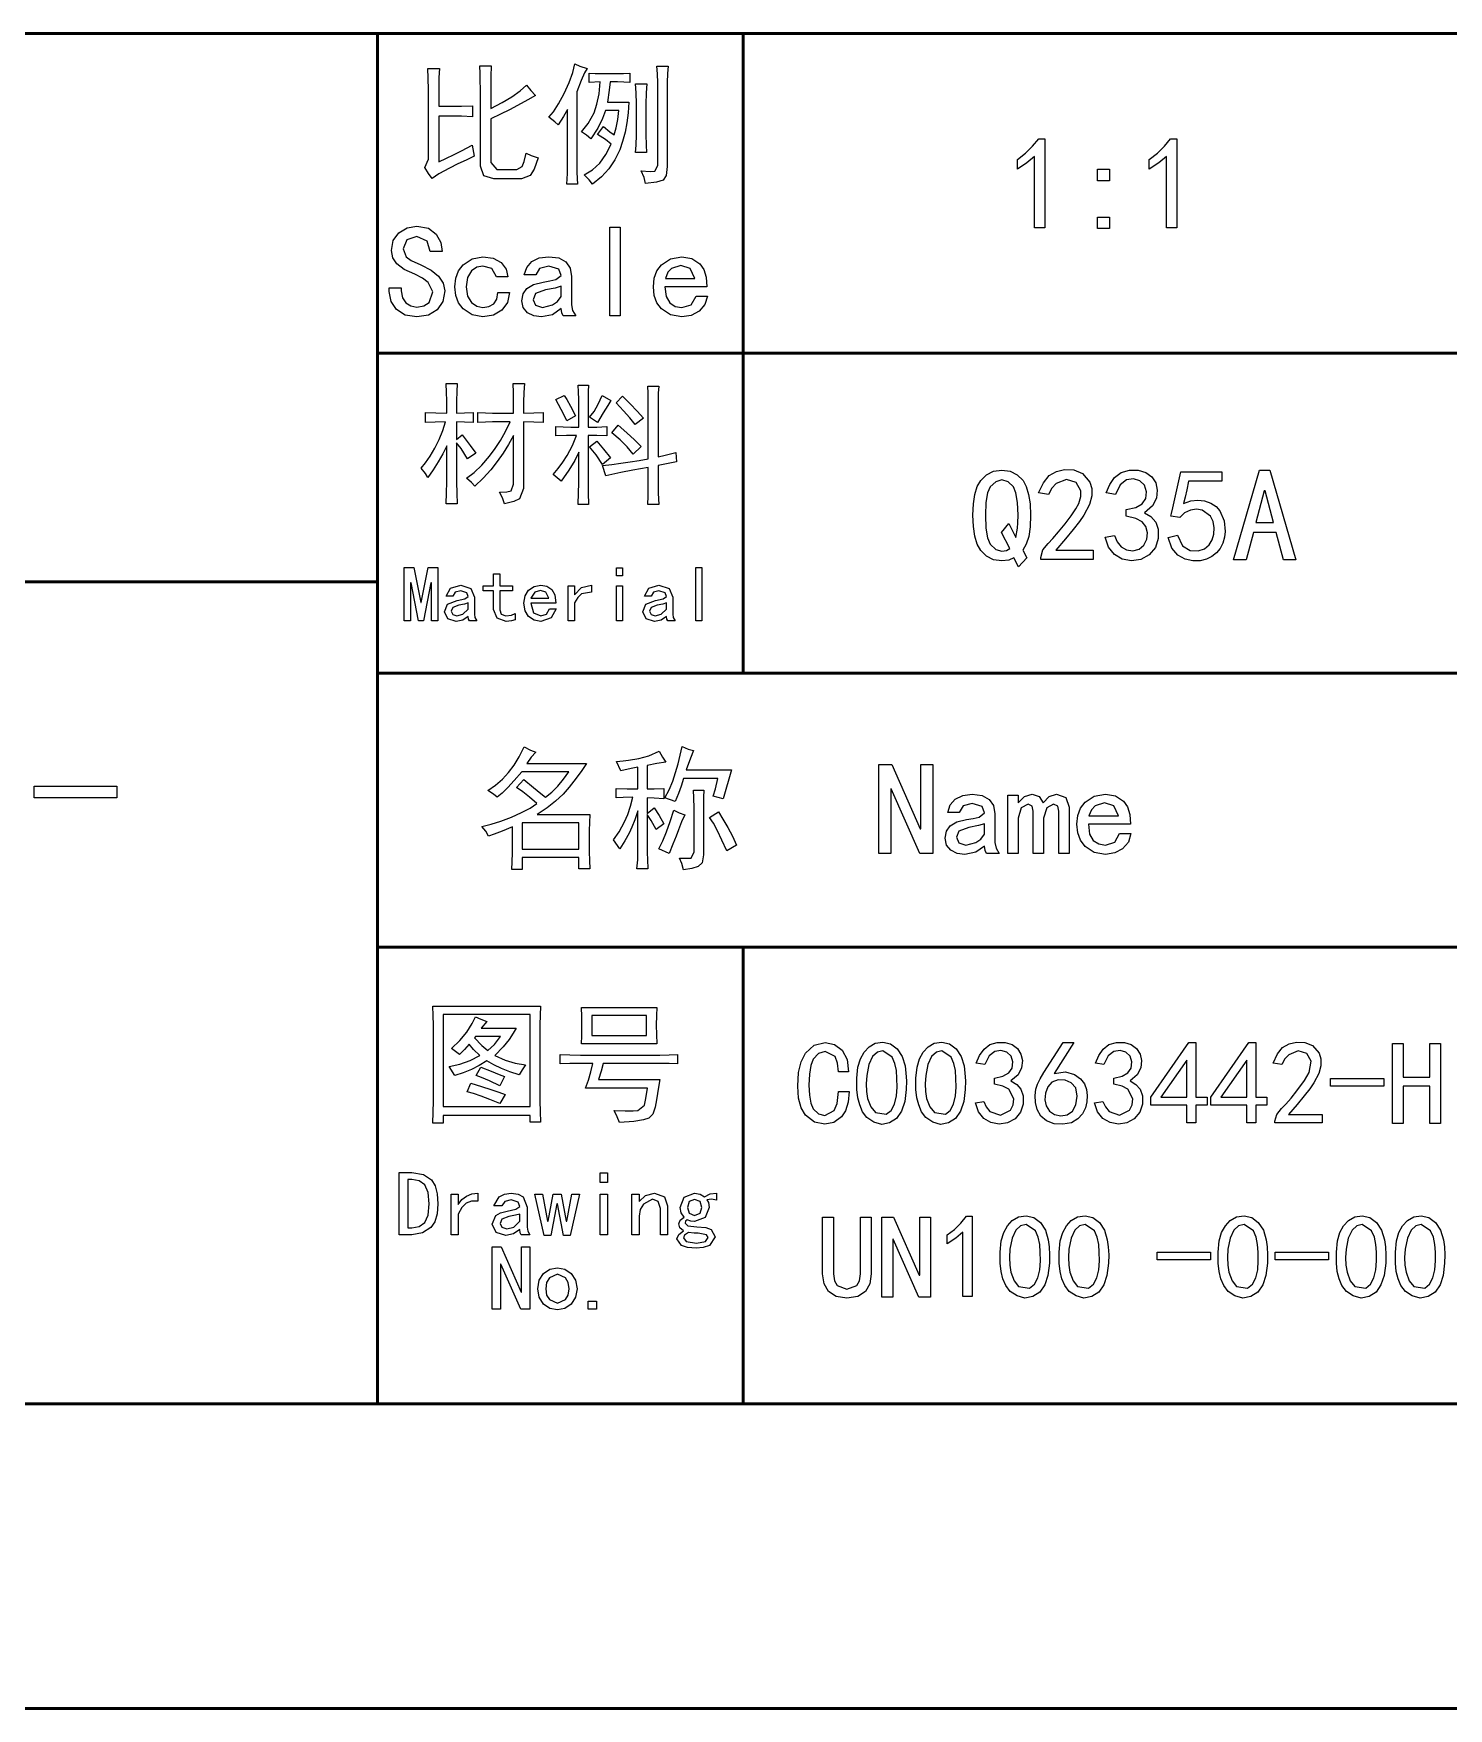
# Model space of a CAD drawing. Extents: x 0 to 1189, y 0 to 841.
# Drawn here: x 1089.7 to 1136.1, y 0 to 55 of the extents above; entities that cross this region are included whole.
import ezdxf

# ---------------------------------------------------------------- set-up
doc = ezdxf.new("R2010")
doc.units = 0

msp = doc.modelspace()

# ---------------------------------------------------------------- linework, layer by layer
at = {"color": 7, "lineweight": 50}
for p, q in [((1179, 55), (909, 55)), ((1101, 55), (1101, 10)), ((1113, 34), (1113, 55)), ((1101, 44.5), (1179, 44.5)), ((1101, 37), (909, 37)), ((1179, 34), (1101, 34)), ((1179, 25), (1101, 25)), ((1113, 10), (1113, 25)), ((1179, 10), (30, 10)), ((909, 10), (1179, 10)), ((1189, 0), (0, 0))]:
    msp.add_line(p, q, dxfattribs=at)
at = {"color": 7, "lineweight": 25}
for points in [[(1104.729, 53.939), (1104.716, 53.59), (1104.712, 53.257), (1104.712, 52.541), (1105.086, 52.73), (1105.407, 52.921), (1105.674, 53.113), (1105.888, 53.308), (1106.029, 53.129), (1106.178, 52.967), (1105.929, 52.825), (1105.59, 52.635), (1105.322, 52.492), (1105.029, 52.347), (1104.712, 52.2), (1104.712, 50.769), (1104.917, 50.53), (1105.564, 50.53), (1105.743, 50.632), (1105.805, 50.794), (1105.871, 51.075), (1106.037, 50.994), (1106.263, 50.922), (1106.14, 50.547), (1106.008, 50.342), (1105.718, 50.223), (1104.814, 50.223), (1104.482, 50.33), (1104.371, 50.649), (1104.371, 53.189), (1104.369, 53.439), (1104.364, 53.689), (1104.354, 53.939)], [(1107.879, 53.854), (1107.788, 53.708), (1107.675, 53.452), (1107.538, 53.087), (1107.538, 50.786), (1107.542, 50.432), (1107.555, 50.053), (1107.214, 50.053), (1107.227, 50.406), (1107.231, 50.751), (1107.231, 52.507), (1107.104, 52.277), (1106.925, 51.996), (1106.814, 52.102), (1106.618, 52.251), (1106.772, 52.429), (1106.94, 52.687), (1107.121, 53.027), (1107.284, 53.39), (1107.401, 53.716), (1107.47, 54.007), (1107.641, 53.926)], [(1110.538, 53.922), (1110.513, 53.688), (1110.504, 53.394), (1110.504, 50.632), (1110.47, 50.342), (1110.368, 50.189), (1110.155, 50.117), (1109.788, 50.07), (1109.746, 50.27), (1109.652, 50.496), (1109.942, 50.474), (1110.095, 50.479), (1110.197, 50.666), (1110.197, 53.376), (1110.189, 53.675), (1110.163, 53.922)], [(1103.025, 53.854), (1103.012, 53.551), (1103.008, 53.189), (1103.008, 52.609), (1103.417, 52.609), (1103.753, 52.614), (1104.115, 52.626), (1104.115, 52.269), (1103.753, 52.281), (1103.417, 52.286), (1103.008, 52.286), (1103.008, 50.786), (1103.265, 50.903), (1103.493, 51.016), (1103.751, 51.15), (1104.099, 51.331), (1104.167, 50.973), (1103.902, 50.846), (1103.633, 50.715), (1103.357, 50.581), (1103.005, 50.394), (1102.786, 50.24), (1102.667, 50.406), (1102.547, 50.598), (1102.667, 50.871), (1102.667, 53.155), (1102.662, 53.534), (1102.65, 53.854)], [(1108.834, 53.683), (1109.072, 53.688), (1109.277, 53.7), (1109.277, 53.394), (1109.081, 53.406), (1108.868, 53.411), (1108.629, 53.411), (1108.599, 53.142), (1108.544, 52.746), (1109.243, 52.746), (1109.22, 52.399), (1109.179, 52.069), (1109.119, 51.756), (1109.041, 51.459), (1108.944, 51.178), (1108.789, 50.852), (1108.589, 50.555), (1108.342, 50.289), (1108.05, 50.053), (1107.947, 50.197), (1107.777, 50.359), (1108.05, 50.525), (1108.288, 50.747), (1108.493, 51.027), (1108.663, 51.365), (1108.476, 51.514), (1108.22, 51.689), (1108.408, 51.945), (1108.625, 51.774), (1108.766, 51.672), (1108.828, 51.905), (1108.879, 52.172), (1108.919, 52.473), (1108.476, 52.473), (1108.385, 52.21), (1108.226, 51.897), (1107.998, 51.536), (1107.854, 51.663), (1107.692, 51.774), (1107.913, 52.049), (1108.101, 52.396), (1108.199, 52.68), (1108.267, 53.018), (1108.305, 53.411), (1107.947, 53.394), (1107.947, 53.7), (1108.143, 53.688), (1108.391, 53.683)], [(1109.839, 53.342), (1109.814, 53.057), (1109.805, 52.678), (1109.805, 51.689), (1109.81, 51.335), (1109.822, 51.092), (1109.464, 51.092), (1109.49, 51.331), (1109.498, 51.672), (1109.498, 52.695), (1109.481, 53.053), (1109.464, 53.342)], [(1122.562, 50.966), (1122.31, 50.749), (1121.999, 50.54), (1121.999, 50.864), (1122.266, 51.068), (1122.499, 51.296), (1122.698, 51.546), (1122.902, 51.546), (1122.902, 48.614), (1122.562, 48.614)], [(1126.891, 50.966), (1126.639, 50.749), (1126.328, 50.54), (1126.328, 50.864), (1126.595, 51.068), (1126.828, 51.296), (1127.027, 51.546), (1127.231, 51.546), (1127.231, 48.614), (1126.891, 48.614)], [(1125.02, 50.165), (1124.628, 50.165), (1124.628, 50.54), (1125.02, 50.54)], [(1125.02, 48.597), (1124.628, 48.597), (1124.628, 48.972), (1125.02, 48.972)], [(1103.205, 46.547), (1103.144, 46.196), (1102.958, 45.925), (1102.666, 45.752), (1102.285, 45.695), (1101.906, 45.755), (1101.62, 45.934), (1101.441, 46.202), (1101.382, 46.53), (1101.382, 46.65), (1101.774, 46.65), (1101.774, 46.547), (1101.812, 46.321), (1101.927, 46.155), (1102.093, 46.053), (1102.285, 46.019), (1102.521, 46.055), (1102.686, 46.164), (1102.813, 46.513), (1102.66, 46.828), (1102.472, 46.967), (1102.217, 47.093), (1101.865, 47.255), (1101.629, 47.434), (1101.495, 47.638), (1101.45, 47.877), (1101.511, 48.201), (1101.697, 48.456), (1101.968, 48.623), (1102.285, 48.678), (1102.666, 48.612), (1102.924, 48.414), (1103.071, 48.139), (1103.12, 47.843), (1102.728, 47.843), (1102.626, 48.184), (1102.285, 48.337), (1101.961, 48.226), (1101.842, 47.928), (1101.936, 47.664), (1102.104, 47.542), (1102.421, 47.4), (1102.754, 47.231), (1103.001, 47.033), (1103.154, 46.805)], [(1108.964, 45.729), (1108.623, 45.729), (1108.623, 48.644), (1108.964, 48.644)], [(1105.323, 46.496), (1105.261, 46.172), (1105.076, 45.917), (1104.797, 45.75), (1104.454, 45.695), (1104.104, 45.761), (1103.806, 45.959), (1103.655, 46.157), (1103.564, 46.399), (1103.533, 46.684), (1103.564, 46.969), (1103.655, 47.21), (1103.806, 47.408), (1104.104, 47.606), (1104.454, 47.672), (1104.791, 47.623), (1105.05, 47.476), (1105.217, 47.261), (1105.272, 47.007), (1104.897, 47.007), (1104.752, 47.289), (1104.454, 47.365), (1104.258, 47.325), (1104.079, 47.203), (1103.951, 46.993), (1103.908, 46.684), (1103.951, 46.375), (1104.079, 46.164), (1104.258, 46.042), (1104.454, 46.002), (1104.654, 46.032), (1104.812, 46.121), (1104.914, 46.275), (1104.948, 46.496)], [(1107.502, 45.729), (1107.092, 45.729), (1107.041, 45.823), (1107.024, 45.968), (1106.734, 45.763), (1106.377, 45.695), (1106.125, 45.729), (1105.916, 45.831), (1105.776, 45.998), (1105.729, 46.223), (1105.771, 46.453), (1105.899, 46.632), (1106.117, 46.76), (1106.428, 46.837), (1106.651, 46.875), (1106.845, 46.922), (1107.024, 47.059), (1106.948, 47.263), (1106.615, 47.365), (1106.317, 47.289), (1106.189, 47.076), (1105.814, 47.076), (1105.893, 47.321), (1106.061, 47.51), (1106.306, 47.632), (1106.615, 47.672), (1106.943, 47.63), (1107.178, 47.502), (1107.318, 47.297), (1107.365, 47.025), (1107.365, 46.087), (1107.399, 45.9)], [(1111.824, 46.377), (1111.738, 46.1), (1111.551, 45.882), (1111.291, 45.742), (1110.988, 45.695), (1110.615, 45.761), (1110.315, 45.959), (1110.168, 46.157), (1110.08, 46.399), (1110.051, 46.684), (1110.08, 46.969), (1110.168, 47.21), (1110.315, 47.408), (1110.615, 47.606), (1110.988, 47.672), (1111.314, 47.615), (1111.576, 47.442), (1111.704, 47.256), (1111.781, 47.003), (1111.807, 46.684), (1110.426, 46.684), (1110.466, 46.364), (1110.588, 46.155), (1110.769, 46.04), (1110.988, 46.002), (1111.295, 46.096), (1111.449, 46.377)], [(1111.415, 46.956), (1111.261, 47.289), (1110.954, 47.382), (1110.647, 47.289), (1110.528, 47.159), (1110.443, 46.956)], [(1107.024, 46.36), (1107.024, 46.701), (1106.828, 46.641), (1106.513, 46.581), (1106.181, 46.462), (1106.104, 46.257), (1106.181, 46.078), (1106.411, 46.002), (1106.743, 46.087), (1106.903, 46.198)], [(1103.777, 41.819), (1104.041, 41.474), (1104.22, 41.222), (1103.947, 41.035), (1103.739, 41.371), (1103.589, 41.563), (1103.589, 40.268), (1103.594, 39.91), (1103.607, 39.552), (1103.249, 39.552), (1103.261, 39.918), (1103.266, 40.268), (1103.266, 41.461), (1103.136, 41.201), (1102.984, 40.932), (1102.82, 40.668), (1102.652, 40.421), (1102.571, 40.557), (1102.43, 40.728), (1102.571, 40.899), (1102.718, 41.118), (1102.874, 41.384), (1103.019, 41.673), (1103.139, 41.96), (1103.232, 42.245), (1102.886, 42.241), (1102.567, 42.228), (1102.567, 42.552), (1102.912, 42.539), (1103.266, 42.535), (1103.266, 42.944), (1103.261, 43.212), (1103.249, 43.506), (1103.607, 43.506), (1103.594, 43.229), (1103.589, 42.944), (1103.589, 42.535), (1103.854, 42.539), (1104.135, 42.552), (1104.135, 42.228), (1103.854, 42.241), (1103.589, 42.245), (1103.589, 41.665)], [(1105.464, 42.535), (1105.464, 42.91), (1105.46, 43.212), (1105.447, 43.506), (1105.822, 43.506), (1105.797, 43.208), (1105.788, 42.893), (1105.788, 42.535), (1106.121, 42.539), (1106.436, 42.552), (1106.436, 42.228), (1106.121, 42.241), (1105.788, 42.245), (1105.788, 40.063), (1105.661, 39.722), (1105.471, 39.637), (1105.158, 39.552), (1105.094, 39.752), (1105.004, 39.944), (1105.243, 39.952), (1105.379, 39.978), (1105.464, 40.199), (1105.464, 41.802), (1105.299, 41.501), (1105.12, 41.215), (1104.927, 40.941), (1104.713, 40.673), (1104.465, 40.403), (1104.186, 40.131), (1104.075, 40.259), (1103.913, 40.404), (1104.164, 40.59), (1104.417, 40.828), (1104.672, 41.12), (1104.858, 41.369), (1105.032, 41.64), (1105.194, 41.932), (1105.345, 42.245), (1104.766, 42.245), (1104.544, 42.241), (1104.288, 42.228), (1104.288, 42.552), (1104.544, 42.539), (1104.766, 42.535)], [(1107.599, 42.978), (1107.595, 43.233), (1107.582, 43.455), (1107.923, 43.455), (1107.91, 43.246), (1107.906, 42.961), (1107.906, 42.074), (1108.196, 42.079), (1108.52, 42.091), (1108.52, 41.785), (1108.196, 41.797), (1107.906, 41.802), (1107.906, 40.233), (1107.91, 39.922), (1107.923, 39.535), (1107.582, 39.535), (1107.595, 39.922), (1107.599, 40.233), (1107.599, 41.256), (1107.467, 40.976), (1107.273, 40.658), (1107.02, 40.302), (1106.764, 40.523), (1106.928, 40.721), (1107.078, 40.929), (1107.216, 41.145), (1107.393, 41.476), (1107.531, 41.802), (1107.199, 41.797), (1106.849, 41.785), (1106.849, 42.091), (1107.092, 42.082), (1107.342, 42.076), (1107.599, 42.074)], [(1107.122, 43.114), (1107.209, 42.98), (1107.334, 42.758), (1107.497, 42.449), (1107.207, 42.279), (1107.145, 42.425), (1107.025, 42.658), (1106.849, 42.978)], [(1108.656, 42.944), (1108.554, 42.781), (1108.406, 42.542), (1108.213, 42.228), (1107.957, 42.398), (1108.101, 42.591), (1108.238, 42.83), (1108.366, 43.114)], [(1109.883, 42.927), (1109.879, 43.195), (1109.866, 43.421), (1110.224, 43.421), (1110.211, 43.195), (1110.207, 42.927), (1110.207, 41.103), (1110.437, 41.154), (1110.787, 41.239), (1110.804, 40.932), (1110.476, 40.868), (1110.207, 40.813), (1110.207, 40.199), (1110.211, 39.905), (1110.224, 39.535), (1109.866, 39.535), (1109.874, 39.808), (1109.879, 40.101), (1109.882, 40.414), (1109.883, 40.745), (1109.38, 40.658), (1108.98, 40.583), (1108.682, 40.521), (1108.486, 40.472), (1108.383, 40.813), (1108.683, 40.849), (1108.983, 40.889), (1109.283, 40.934), (1109.583, 40.982), (1109.883, 41.035)], [(1109.031, 43.097), (1109.291, 42.841), (1109.523, 42.597), (1109.73, 42.364), (1109.457, 42.16), (1109.281, 42.376), (1109.071, 42.614), (1108.827, 42.876)], [(1108.895, 42.143), (1109.183, 41.891), (1109.433, 41.658), (1109.645, 41.444), (1109.389, 41.188), (1109.19, 41.425), (1108.957, 41.658), (1108.69, 41.887)], [(1108.196, 41.614), (1108.417, 41.35), (1108.639, 41.069), (1108.383, 40.847), (1108.175, 41.162), (1107.957, 41.427)], [(1122.429, 39.18), (1122.414, 38.803), (1122.369, 38.489), (1122.291, 38.236), (1122.173, 38.038), (1122.31, 37.782), (1122.037, 37.492), (1121.884, 37.782), (1121.713, 37.705), (1121.491, 37.68), (1121.217, 37.718), (1120.984, 37.835), (1120.793, 38.029), (1120.681, 38.232), (1120.601, 38.491), (1120.553, 38.807), (1120.537, 39.18), (1120.553, 39.551), (1120.601, 39.866), (1120.681, 40.122), (1120.793, 40.322), (1120.984, 40.511), (1121.217, 40.625), (1121.491, 40.663), (1121.765, 40.625), (1121.995, 40.511), (1122.182, 40.322), (1122.29, 40.122), (1122.367, 39.866), (1122.414, 39.551)], [(1122.02, 39.18), (1122.003, 39.602), (1121.952, 39.914), (1121.866, 40.117), (1121.696, 40.283), (1121.491, 40.339), (1121.285, 40.283), (1121.108, 40.117), (1121.018, 39.914), (1120.964, 39.602), (1120.946, 39.18), (1120.964, 38.756), (1121.018, 38.441), (1121.108, 38.234), (1121.285, 38.061), (1121.491, 38.004), (1121.645, 38.029), (1121.747, 38.089), (1121.474, 38.617), (1121.713, 38.907), (1121.952, 38.447), (1122.003, 38.754), (1122.016, 38.928)], [(1122.764, 37.799), (1122.833, 38.042), (1123.003, 38.259), (1123.164, 38.421), (1123.352, 38.634), (1123.566, 38.898), (1123.766, 39.166), (1123.914, 39.391), (1124.009, 39.572), (1124.079, 39.793), (1124.085, 39.981), (1123.923, 40.262), (1123.608, 40.356), (1123.267, 40.219), (1123.125, 40.07), (1123.02, 39.861), (1122.696, 39.913), (1122.852, 40.251), (1123.046, 40.484), (1123.278, 40.622), (1123.548, 40.68), (1123.855, 40.671), (1124.137, 40.552), (1124.375, 40.271), (1124.439, 40.064), (1124.443, 39.819), (1124.365, 39.529), (1124.179, 39.188), (1124.032, 38.979), (1123.83, 38.717), (1123.572, 38.404), (1123.259, 38.038), (1124.486, 38.038), (1124.486, 37.731), (1122.764, 37.731)], [(1124.875, 38.464), (1125.182, 38.515), (1125.271, 38.312), (1125.403, 38.148), (1125.576, 38.042), (1125.787, 38.012), (1125.993, 38.063), (1126.153, 38.2), (1126.251, 38.391), (1126.272, 38.609), (1126.219, 38.813), (1126.093, 38.967), (1125.882, 39.075), (1125.573, 39.146), (1125.573, 39.367), (1125.882, 39.431), (1126.093, 39.555), (1126.211, 39.731), (1126.238, 39.955), (1126.174, 40.168), (1126.017, 40.313), (1125.806, 40.375), (1125.582, 40.339), (1125.375, 40.177), (1125.216, 39.861), (1124.909, 39.913), (1125.03, 40.194), (1125.19, 40.424), (1125.401, 40.586), (1125.676, 40.663), (1125.963, 40.66), (1126.213, 40.586), (1126.409, 40.445), (1126.537, 40.245), (1126.59, 40.004), (1126.562, 39.742), (1126.43, 39.486), (1126.17, 39.265), (1126.381, 39.137), (1126.537, 38.958), (1126.622, 38.722), (1126.622, 38.421), (1126.526, 38.121), (1126.323, 37.884), (1126.051, 37.733), (1125.744, 37.688), (1125.441, 37.744), (1125.182, 37.893), (1124.985, 38.133)], [(1127.258, 38.532), (1127.42, 38.174), (1127.667, 38.021), (1127.929, 38.01), (1128.135, 38.08), (1128.289, 38.208), (1128.391, 38.37), (1128.447, 38.56), (1128.459, 38.771), (1128.425, 38.975), (1128.34, 39.146), (1128.059, 39.35), (1127.878, 39.376), (1127.675, 39.35), (1127.481, 39.265), (1127.326, 39.111), (1127.036, 39.146), (1127.06, 39.237), (1127.104, 39.429), (1127.169, 39.722), (1127.254, 40.116), (1127.36, 40.611), (1128.706, 40.611), (1128.706, 40.305), (1127.616, 40.305), (1127.559, 40.019), (1127.502, 39.774), (1127.445, 39.572), (1127.692, 39.659), (1127.922, 39.682), (1128.14, 39.653), (1128.349, 39.58), (1128.525, 39.469), (1128.647, 39.325), (1128.783, 39.001), (1128.817, 38.651), (1128.794, 38.462), (1128.741, 38.268), (1128.655, 38.089), (1128.536, 37.944), (1128.385, 37.829), (1128.204, 37.739), (1127.993, 37.686), (1127.752, 37.68), (1127.503, 37.735), (1127.266, 37.867), (1127.072, 38.097), (1126.951, 38.447)], [(1131.141, 37.714), (1130.731, 37.714), (1130.493, 38.617), (1129.743, 38.617), (1129.504, 37.714), (1129.095, 37.714), (1129.947, 40.663), (1130.288, 40.663)], [(1130.408, 38.941), (1130.135, 39.981), (1130.101, 39.981), (1129.828, 38.941)], [(1102.975, 35.718), (1102.771, 35.718), (1102.771, 36.965), (1102.75, 36.965), (1102.505, 35.718), (1102.341, 35.718), (1102.096, 36.965), (1102.076, 36.965), (1102.076, 35.718), (1101.871, 35.718), (1101.871, 37.466), (1102.188, 37.466), (1102.413, 36.311), (1102.433, 36.311), (1102.658, 37.466), (1102.975, 37.466)], [(1109.039, 37.19), (1108.835, 37.19), (1108.835, 37.456), (1109.039, 37.456)], [(1111.643, 35.718), (1111.438, 35.718), (1111.438, 37.466), (1111.643, 37.466)], [(1104.256, 35.718), (1104.011, 35.718), (1103.98, 35.774), (1103.97, 35.861), (1103.796, 35.738), (1103.581, 35.697), (1103.305, 35.779), (1103.193, 36.014), (1103.295, 36.26), (1103.612, 36.382), (1103.863, 36.433), (1103.97, 36.515), (1103.924, 36.638), (1103.725, 36.699), (1103.546, 36.653), (1103.469, 36.526), (1103.244, 36.526), (1103.392, 36.786), (1103.725, 36.883), (1104.062, 36.781), (1104.175, 36.495), (1104.175, 35.932), (1104.195, 35.82)], [(1105.512, 35.748), (1105.395, 35.712), (1105.216, 35.697), (1104.919, 35.799), (1104.807, 36.086), (1104.807, 36.699), (1104.459, 36.699), (1104.459, 36.863), (1104.807, 36.863), (1104.807, 37.262), (1105.011, 37.262), (1105.011, 36.863), (1105.43, 36.863), (1105.43, 36.699), (1105.011, 36.699), (1105.011, 36.076), (1105.052, 35.937), (1105.205, 35.881), (1105.39, 35.902), (1105.512, 35.953)], [(1106.861, 36.106), (1106.698, 35.81), (1106.36, 35.697), (1106.137, 35.737), (1105.956, 35.856), (1105.838, 36.044), (1105.798, 36.29), (1105.838, 36.537), (1105.956, 36.725), (1106.137, 36.844), (1106.36, 36.883), (1106.556, 36.849), (1106.713, 36.745), (1106.817, 36.563), (1106.851, 36.29), (1106.023, 36.29), (1106.12, 35.973), (1106.36, 35.881), (1106.544, 35.937), (1106.636, 36.106)], [(1108.015, 36.658), (1107.688, 36.602), (1107.565, 36.483), (1107.463, 36.301), (1107.463, 35.718), (1107.258, 35.718), (1107.258, 36.863), (1107.463, 36.863), (1107.463, 36.566), (1107.693, 36.807), (1108.015, 36.883)], [(1109.039, 35.718), (1108.835, 35.718), (1108.835, 36.863), (1109.039, 36.863)], [(1110.765, 35.718), (1110.52, 35.718), (1110.489, 35.774), (1110.479, 35.861), (1110.305, 35.738), (1110.09, 35.697), (1109.814, 35.779), (1109.702, 36.014), (1109.804, 36.26), (1110.121, 36.382), (1110.372, 36.433), (1110.479, 36.515), (1110.433, 36.638), (1110.234, 36.699), (1110.055, 36.653), (1109.978, 36.526), (1109.753, 36.526), (1109.901, 36.786), (1110.234, 36.883), (1110.571, 36.781), (1110.684, 36.495), (1110.684, 35.932), (1110.704, 35.82)], [(1103.97, 36.096), (1103.97, 36.301), (1103.852, 36.265), (1103.663, 36.229), (1103.464, 36.157), (1103.418, 36.035), (1103.464, 35.927), (1103.602, 35.881), (1103.801, 35.932)], [(1106.616, 36.454), (1106.524, 36.653), (1106.34, 36.71), (1106.156, 36.653), (1106.033, 36.454)], [(1110.479, 36.096), (1110.479, 36.301), (1110.361, 36.265), (1110.172, 36.229), (1109.973, 36.157), (1109.927, 36.035), (1109.973, 35.927), (1110.111, 35.881), (1110.31, 35.932)], [(1106.188, 31.403), (1106.043, 31.233), (1105.898, 31.028), (1107.858, 31.028), (1107.704, 30.805), (1107.514, 30.547), (1107.287, 30.252), (1107.084, 30.021), (1106.842, 29.794), (1106.56, 29.573), (1106.239, 29.358), (1107.961, 29.358), (1107.948, 29.098), (1107.943, 28.829), (1107.943, 28.13), (1107.948, 27.845), (1107.961, 27.568), (1107.603, 27.568), (1107.603, 27.943), (1105.745, 27.943), (1105.745, 27.551), (1105.404, 27.551), (1105.417, 27.806), (1105.421, 28.096), (1105.421, 28.948), (1105.084, 28.808), (1104.822, 28.706), (1104.637, 28.642), (1104.547, 28.808), (1104.415, 28.966), (1104.721, 29.037), (1105.048, 29.14), (1105.395, 29.272), (1105.726, 29.42), (1106.001, 29.568), (1106.222, 29.716), (1105.981, 29.926), (1105.76, 30.102), (1105.557, 30.244), (1105.796, 30.5), (1106.118, 30.238), (1106.356, 30.045), (1106.512, 29.92), (1106.719, 30.094), (1106.917, 30.291), (1107.103, 30.511), (1107.279, 30.755), (1105.728, 30.755), (1105.486, 30.473), (1105.272, 30.24), (1105.085, 30.055), (1104.927, 29.92), (1104.799, 30.027), (1104.62, 30.142), (1104.869, 30.321), (1105.093, 30.517), (1105.293, 30.73), (1105.476, 30.971), (1105.649, 31.252), (1105.813, 31.573), (1106.017, 31.471)], [(1108.742, 28.522), (1108.925, 28.789), (1109.1, 29.11), (1109.206, 29.356), (1109.297, 29.626), (1109.373, 29.92), (1109.057, 29.916), (1108.827, 29.903), (1108.827, 30.21), (1109.194, 30.197), (1109.543, 30.193), (1109.543, 30.909), (1109.317, 30.862), (1108.981, 30.789), (1108.844, 31.096), (1109.053, 31.115), (1109.236, 31.139), (1109.577, 31.198), (1109.901, 31.284), (1110.242, 31.437), (1110.349, 31.237), (1110.464, 31.079), (1110.165, 31.032), (1109.85, 30.96), (1109.85, 30.193), (1110.08, 30.197), (1110.395, 30.21), (1110.395, 29.869), (1110.08, 29.894), (1109.85, 29.903), (1109.85, 29.392), (1110.072, 29.579), (1110.238, 29.319), (1110.395, 29.051), (1110.14, 28.863), (1109.982, 29.157), (1109.85, 29.358), (1109.85, 28.096), (1109.854, 27.879), (1109.867, 27.568), (1109.509, 27.568), (1109.535, 27.87), (1109.543, 28.096), (1109.543, 29.477), (1109.443, 29.183), (1109.346, 28.939), (1109.253, 28.744), (1109.108, 28.488), (1108.947, 28.233)], [(1111.367, 31.454), (1111.265, 31.203), (1111.128, 30.823), (1112.611, 30.823), (1112.339, 29.869), (1112.015, 29.954), (1112.087, 30.201), (1112.168, 30.534), (1111.043, 30.534), (1110.96, 30.291), (1110.869, 30.041), (1110.77, 29.784), (1110.429, 29.903), (1110.567, 30.169), (1110.683, 30.445), (1110.779, 30.73), (1110.859, 31.019), (1110.93, 31.305), (1110.992, 31.591), (1111.197, 31.505)], [(1119.219, 28.079), (1118.793, 28.079), (1117.856, 30.193), (1117.839, 30.193), (1117.839, 28.079), (1117.447, 28.079), (1117.447, 30.994), (1117.873, 30.994), (1118.81, 28.88), (1118.827, 28.88), (1118.827, 30.994), (1119.219, 30.994)], [(1092.443, 29.9), (1089.722, 29.9), (1089.722, 30.282), (1092.443, 30.282)], [(1111.708, 30.159), (1111.695, 29.924), (1111.691, 29.562), (1111.691, 28.028), (1111.648, 27.77), (1111.52, 27.644), (1111.316, 27.587), (1111.043, 27.534), (1110.983, 27.743), (1110.907, 27.926), (1111.147, 27.917), (1111.29, 27.926), (1111.384, 28.13), (1111.384, 29.562), (1111.38, 29.907), (1111.367, 30.159)], [(1121.398, 28.079), (1120.989, 28.079), (1120.938, 28.173), (1120.921, 28.318), (1120.631, 28.113), (1120.273, 28.045), (1120.021, 28.079), (1119.813, 28.181), (1119.672, 28.348), (1119.625, 28.573), (1119.668, 28.804), (1119.796, 28.983), (1120.013, 29.11), (1120.324, 29.187), (1120.548, 29.225), (1120.742, 29.272), (1120.921, 29.409), (1120.844, 29.613), (1120.511, 29.716), (1120.213, 29.639), (1120.085, 29.426), (1119.71, 29.426), (1119.789, 29.671), (1119.958, 29.86), (1120.203, 29.982), (1120.511, 30.022), (1120.84, 29.98), (1121.074, 29.852), (1121.215, 29.647), (1121.261, 29.375), (1121.261, 28.437), (1121.296, 28.25)], [(1123.696, 28.079), (1123.355, 28.079), (1123.355, 29.46), (1123.321, 29.63), (1123.184, 29.698), (1122.963, 29.571), (1122.86, 29.238), (1122.86, 28.079), (1122.519, 28.079), (1122.519, 29.46), (1122.485, 29.63), (1122.349, 29.698), (1122.127, 29.571), (1122.025, 29.238), (1122.025, 28.079), (1121.684, 28.079), (1121.684, 29.988), (1122.025, 29.988), (1122.025, 29.733), (1122.23, 29.946), (1122.485, 30.022), (1122.715, 29.946), (1122.843, 29.733), (1123.039, 29.946), (1123.286, 30.022), (1123.593, 29.912), (1123.696, 29.596)], [(1125.726, 28.727), (1125.641, 28.45), (1125.453, 28.233), (1125.193, 28.092), (1124.891, 28.045), (1124.518, 28.111), (1124.218, 28.309), (1124.071, 28.507), (1123.983, 28.749), (1123.953, 29.034), (1123.983, 29.319), (1124.071, 29.56), (1124.218, 29.758), (1124.518, 29.956), (1124.891, 30.022), (1125.217, 29.965), (1125.479, 29.792), (1125.607, 29.606), (1125.683, 29.353), (1125.709, 29.034), (1124.328, 29.034), (1124.369, 28.714), (1124.49, 28.505), (1124.671, 28.39), (1124.891, 28.352), (1125.198, 28.446), (1125.351, 28.727)], [(1125.317, 29.306), (1125.164, 29.639), (1124.857, 29.733), (1124.55, 29.639), (1124.431, 29.509), (1124.345, 29.306)], [(1111.077, 29.341), (1110.975, 29.117), (1110.873, 28.855), (1110.793, 28.644), (1110.691, 28.385), (1110.566, 28.079), (1110.225, 28.233), (1110.358, 28.49), (1110.485, 28.787), (1110.605, 29.121), (1110.719, 29.494), (1110.894, 29.413)], [(1112.185, 29.443), (1112.33, 29.204), (1112.492, 28.931), (1112.65, 28.642), (1112.782, 28.352), (1112.458, 28.164), (1112.296, 28.516), (1112.151, 28.821), (1112.019, 29.07), (1111.895, 29.255)], [(1107.603, 28.216), (1107.603, 29.085), (1105.745, 29.085), (1105.745, 28.216)], [(1120.921, 28.71), (1120.921, 29.051), (1120.725, 28.991), (1120.409, 28.931), (1120.077, 28.812), (1120, 28.608), (1120.077, 28.429), (1120.307, 28.352), (1120.639, 28.437), (1120.799, 28.548)], [(1106.343, 23.057), (1106.333, 22.763), (1106.328, 22.451), (1106.326, 22.119), (1106.326, 20.296), (1106.328, 19.945), (1106.333, 19.599), (1106.343, 19.256), (1106.002, 19.256), (1106.002, 19.477), (1103.155, 19.477), (1103.155, 19.222), (1102.814, 19.222), (1102.824, 19.578), (1102.83, 19.941), (1102.832, 20.313), (1102.832, 22.119), (1102.83, 22.443), (1102.824, 22.756), (1102.814, 23.057)], [(1106.002, 19.767), (1106.002, 22.784), (1103.155, 22.784), (1103.155, 19.767)], [(1104.587, 22.563), (1104.4, 22.341), (1105.542, 22.341), (1105.452, 22.171), (1105.32, 21.966), (1105.124, 21.723), (1104.843, 21.438), (1105.182, 21.29), (1105.517, 21.188), (1105.849, 21.131), (1105.738, 20.973), (1105.644, 20.807), (1105.341, 20.906), (1105.064, 21.016), (1104.813, 21.136), (1104.587, 21.267), (1104.336, 21.116), (1104.076, 20.986), (1103.807, 20.877), (1103.53, 20.79), (1103.343, 21.08), (1103.697, 21.157), (1104.032, 21.277), (1104.349, 21.438), (1104.144, 21.642), (1104.008, 21.813), (1103.85, 21.642), (1103.684, 21.472), (1103.428, 21.676), (1103.697, 21.93), (1103.922, 22.213), (1104.097, 22.488), (1104.212, 22.716), (1104.391, 22.635)], [(1110.162, 23.023), (1110.149, 22.75), (1110.145, 22.443), (1110.149, 22.128), (1110.162, 21.83), (1107.69, 21.83), (1107.703, 22.09), (1107.707, 22.392), (1107.703, 22.72), (1107.69, 23.023)], [(1109.821, 22.102), (1109.821, 22.75), (1108.031, 22.75), (1108.031, 22.102)], [(1104.178, 22.017), (1104.417, 21.77), (1104.621, 21.608), (1104.834, 21.808), (1105.03, 22.068), (1104.212, 22.068)], [(1110.264, 21.455), (1110.571, 21.459), (1110.844, 21.472), (1110.844, 21.165), (1110.571, 21.178), (1110.264, 21.182), (1108.406, 21.182), (1108.334, 20.93), (1108.253, 20.653), (1110.264, 20.653), (1110.219, 20.402), (1110.187, 20.193), (1110.155, 19.987), (1110.111, 19.742), (1110.034, 19.52), (1109.906, 19.384), (1109.73, 19.326), (1109.406, 19.278), (1108.934, 19.239), (1108.858, 19.43), (1108.764, 19.631), (1109.123, 19.623), (1109.381, 19.623), (1109.54, 19.631), (1109.753, 19.81), (1109.804, 20.029), (1109.855, 20.364), (1107.827, 20.364), (1107.921, 20.636), (1108.001, 20.909), (1108.065, 21.182), (1107.656, 21.182), (1107.311, 21.178), (1106.991, 21.165), (1106.991, 21.472), (1107.311, 21.459), (1107.656, 21.455)], [(1116.474, 20.256), (1116.44, 19.905), (1116.358, 19.629), (1116.228, 19.427), (1115.975, 19.243), (1115.676, 19.182), (1115.335, 19.257), (1115.047, 19.481), (1114.902, 19.721), (1114.815, 20.04), (1114.786, 20.44), (1114.814, 20.88), (1114.899, 21.238), (1115.04, 21.514), (1115.329, 21.778), (1115.692, 21.867), (1116, 21.803), (1116.251, 21.613), (1116.414, 21.309), (1116.458, 20.9), (1116.121, 20.9), (1116.094, 21.195), (1116.014, 21.406), (1115.692, 21.575), (1115.471, 21.512), (1115.3, 21.322), (1115.219, 21.115), (1115.171, 20.831), (1115.155, 20.471), (1115.171, 20.139), (1115.219, 19.881), (1115.3, 19.696), (1115.467, 19.529), (1115.676, 19.473), (1115.983, 19.635), (1116.087, 19.87), (1116.121, 20.256)], [(1116.73, 20.693), (1116.766, 21.057), (1116.845, 21.337), (1116.966, 21.554), (1117.129, 21.729), (1117.334, 21.844), (1117.581, 21.882), (1117.832, 21.826), (1118.049, 21.66), (1118.214, 21.408), (1118.31, 21.1), (1118.341, 20.863), (1118.354, 20.605), (1118.348, 20.325), (1118.298, 19.928), (1118.195, 19.612), (1118.032, 19.378), (1117.804, 19.228), (1117.543, 19.18), (1117.282, 19.251), (1117.06, 19.402), (1116.914, 19.596), (1116.822, 19.817), (1116.76, 20.049), (1116.73, 20.329)], [(1117.052, 20.785), (1117.035, 20.514), (1117.045, 20.263), (1117.083, 20.033), (1117.184, 19.751), (1117.336, 19.565), (1117.696, 19.512), (1117.855, 19.638), (1117.965, 19.849), (1118.028, 20.114), (1118.049, 20.402), (1118.043, 20.687), (1118.026, 20.946), (1117.98, 21.18), (1117.888, 21.391), (1117.581, 21.598), (1117.401, 21.554), (1117.244, 21.406), (1117.123, 21.151)], [(1118.666, 20.693), (1118.703, 21.057), (1118.781, 21.337), (1118.902, 21.554), (1119.065, 21.729), (1119.271, 21.844), (1119.518, 21.882), (1119.769, 21.826), (1119.986, 21.66), (1120.151, 21.408), (1120.246, 21.1), (1120.278, 20.863), (1120.291, 20.605), (1120.285, 20.325), (1120.235, 19.928), (1120.131, 19.612), (1119.969, 19.378), (1119.74, 19.228), (1119.479, 19.18), (1119.219, 19.251), (1118.996, 19.402), (1118.85, 19.596), (1118.758, 19.817), (1118.697, 20.049), (1118.666, 20.329)], [(1118.989, 20.785), (1118.972, 20.514), (1118.982, 20.263), (1119.019, 20.033), (1119.121, 19.751), (1119.272, 19.565), (1119.633, 19.512), (1119.792, 19.638), (1119.901, 19.849), (1119.965, 20.114), (1119.986, 20.402), (1119.98, 20.687), (1119.963, 20.946), (1119.917, 21.18), (1119.825, 21.391), (1119.518, 21.598), (1119.338, 21.554), (1119.18, 21.406), (1119.06, 21.151)], [(1120.618, 19.888), (1120.895, 19.934), (1120.975, 19.751), (1121.094, 19.604), (1121.439, 19.481), (1121.769, 19.65), (1121.857, 19.822), (1121.876, 20.018), (1121.715, 20.34), (1121.525, 20.438), (1121.247, 20.501), (1121.247, 20.701), (1121.525, 20.758), (1121.715, 20.869), (1121.821, 21.029), (1121.846, 21.23), (1121.788, 21.422), (1121.646, 21.552), (1121.456, 21.608), (1121.255, 21.575), (1121.069, 21.429), (1120.925, 21.146), (1120.649, 21.192), (1120.758, 21.445), (1120.902, 21.652), (1121.092, 21.798), (1121.339, 21.867), (1121.598, 21.865), (1121.823, 21.798), (1121.999, 21.671), (1122.114, 21.491), (1122.162, 21.274), (1122.137, 21.038), (1122.018, 20.808), (1121.784, 20.609), (1121.974, 20.494), (1122.114, 20.333), (1122.191, 20.12), (1122.191, 19.849), (1122.104, 19.579), (1121.922, 19.366), (1121.677, 19.23), (1121.401, 19.19), (1121.128, 19.239), (1120.895, 19.374), (1120.718, 19.59)], [(1122.579, 20.125), (1122.608, 20.331), (1122.663, 20.501), (1122.75, 20.674), (1122.87, 20.885), (1123.499, 21.867), (1123.852, 21.867), (1123.208, 20.854), (1123.58, 20.9), (1123.868, 20.823), (1124.073, 20.676), (1124.197, 20.509), (1124.263, 20.325), (1124.289, 20.125), (1124.278, 19.92), (1124.228, 19.719), (1124.132, 19.529), (1123.983, 19.358), (1123.772, 19.234), (1123.492, 19.182), (1123.2, 19.203), (1122.955, 19.297), (1122.767, 19.454), (1122.648, 19.665), (1122.589, 19.899)], [(1124.529, 19.888), (1124.805, 19.934), (1124.886, 19.751), (1125.005, 19.604), (1125.35, 19.481), (1125.68, 19.65), (1125.768, 19.822), (1125.787, 20.018), (1125.626, 20.34), (1125.436, 20.438), (1125.158, 20.501), (1125.158, 20.701), (1125.436, 20.758), (1125.626, 20.869), (1125.731, 21.029), (1125.756, 21.23), (1125.699, 21.422), (1125.557, 21.552), (1125.367, 21.608), (1125.166, 21.575), (1124.98, 21.429), (1124.836, 21.146), (1124.56, 21.192), (1124.669, 21.445), (1124.813, 21.652), (1125.003, 21.798), (1125.25, 21.867), (1125.509, 21.865), (1125.733, 21.798), (1125.91, 21.671), (1126.025, 21.491), (1126.073, 21.274), (1126.048, 21.038), (1125.929, 20.808), (1125.695, 20.609), (1125.885, 20.494), (1126.025, 20.333), (1126.102, 20.12), (1126.102, 19.849), (1126.015, 19.579), (1125.833, 19.366), (1125.588, 19.23), (1125.312, 19.19), (1125.039, 19.239), (1124.805, 19.374), (1124.629, 19.59)], [(1127.563, 19.811), (1126.382, 19.811), (1126.382, 20.072), (1127.625, 21.867), (1127.855, 21.867), (1127.855, 20.072), (1128.223, 20.072), (1128.223, 19.811), (1127.855, 19.811), (1127.855, 19.228), (1127.563, 19.228)], [(1129.529, 19.811), (1128.348, 19.811), (1128.348, 20.072), (1129.59, 21.867), (1129.82, 21.867), (1129.82, 20.072), (1130.189, 20.072), (1130.189, 19.811), (1129.82, 19.811), (1129.82, 19.228), (1129.529, 19.228)], [(1130.451, 19.289), (1130.513, 19.508), (1130.666, 19.704), (1130.811, 19.849), (1130.98, 20.041), (1131.172, 20.279), (1131.425, 20.626), (1131.571, 20.885), (1131.64, 21.253), (1131.495, 21.506), (1131.211, 21.59), (1130.904, 21.468), (1130.775, 21.334), (1130.681, 21.146), (1130.39, 21.192), (1130.53, 21.497), (1130.704, 21.706), (1130.913, 21.83), (1131.157, 21.882), (1131.433, 21.874), (1131.686, 21.767), (1131.901, 21.514), (1131.958, 21.328), (1131.962, 21.107), (1131.891, 20.846), (1131.725, 20.54), (1131.592, 20.351), (1131.41, 20.116), (1131.178, 19.833), (1130.896, 19.504), (1132.001, 19.504), (1132.001, 19.228), (1130.451, 19.228)], [(1135.889, 19.213), (1135.536, 19.213), (1135.536, 20.44), (1134.662, 20.44), (1134.662, 19.213), (1134.309, 19.213), (1134.309, 21.836), (1134.662, 21.836), (1134.662, 20.731), (1135.536, 20.731), (1135.536, 21.836), (1135.889, 21.836)], [(1104.383, 21.063), (1104.727, 20.922), (1104.989, 20.82), (1105.167, 20.756), (1105.013, 20.449), (1104.669, 20.608), (1104.407, 20.722), (1104.229, 20.79)], [(1127.563, 20.072), (1127.563, 21.284), (1126.704, 20.072)], [(1129.529, 20.072), (1129.529, 21.284), (1128.67, 20.072)], [(1104.059, 20.534), (1104.41, 20.428), (1104.715, 20.33), (1104.973, 20.24), (1105.184, 20.159), (1105.013, 19.869), (1104.684, 20.001), (1104.395, 20.108), (1104.147, 20.189), (1103.939, 20.244)], [(1123.055, 19.619), (1123.216, 19.506), (1123.423, 19.458), (1123.634, 19.489), (1123.806, 19.612), (1123.921, 19.819), (1123.96, 20.102), (1123.912, 20.375), (1123.768, 20.547), (1123.565, 20.632), (1123.338, 20.639), (1123.133, 20.566), (1122.993, 20.409), (1122.917, 20.204), (1122.901, 19.987), (1122.947, 19.784)], [(1134.023, 20.44), (1132.274, 20.44), (1132.274, 20.685), (1134.023, 20.685)], [(1102.976, 16.571), (1102.95, 16.24), (1102.872, 15.98), (1102.743, 15.79), (1102.47, 15.615), (1102.117, 15.557), (1101.711, 15.557), (1101.711, 17.597), (1102.117, 17.597), (1102.5, 17.538), (1102.767, 17.359), (1102.883, 17.165), (1102.953, 16.903)], [(1102.689, 16.571), (1102.654, 16.947), (1102.546, 17.192), (1102.367, 17.326), (1102.117, 17.371), (1101.985, 17.371), (1101.985, 15.784), (1102.117, 15.784), (1102.367, 15.827), (1102.546, 15.957), (1102.654, 16.197)], [(1108.54, 17.275), (1108.301, 17.275), (1108.301, 17.585), (1108.54, 17.585)], [(1104.291, 16.655), (1104.082, 16.656), (1103.909, 16.589), (1103.766, 16.45), (1103.647, 16.237), (1103.647, 15.557), (1103.408, 15.557), (1103.408, 16.893), (1103.647, 16.893), (1103.647, 16.547), (1103.768, 16.713), (1103.915, 16.828), (1104.09, 16.895), (1104.291, 16.917)], [(1105.999, 15.557), (1105.713, 15.557), (1105.677, 15.623), (1105.665, 15.724), (1105.462, 15.581), (1105.212, 15.533), (1104.89, 15.629), (1104.758, 15.903), (1104.878, 16.189), (1105.03, 16.279), (1105.248, 16.333), (1105.54, 16.392), (1105.665, 16.488), (1105.611, 16.631), (1105.379, 16.702), (1105.17, 16.649), (1105.081, 16.5), (1104.818, 16.5), (1104.991, 16.804), (1105.163, 16.889), (1105.379, 16.917), (1105.609, 16.887), (1105.773, 16.798), (1105.904, 16.464), (1105.904, 15.808), (1105.928, 15.676)], [(1107.62, 16.893), (1107.321, 15.533), (1107.095, 15.533), (1106.904, 16.571), (1106.88, 16.571), (1106.689, 15.533), (1106.462, 15.533), (1106.164, 16.893), (1106.414, 16.893), (1106.57, 15.998), (1106.594, 15.998), (1106.76, 16.893), (1107.023, 16.893), (1107.19, 15.998), (1107.214, 15.998), (1107.369, 16.893)], [(1108.54, 15.557), (1108.301, 15.557), (1108.301, 16.893), (1108.54, 16.893)], [(1110.518, 15.557), (1110.279, 15.557), (1110.279, 16.416), (1110.207, 16.643), (1110.016, 16.726), (1109.724, 16.565), (1109.621, 16.385), (1109.587, 16.166), (1109.587, 15.557), (1109.348, 15.557), (1109.348, 16.893), (1109.587, 16.893), (1109.587, 16.643), (1109.796, 16.846), (1110.088, 16.917), (1110.41, 16.798), (1110.518, 16.5)], [(1112.121, 16.691), (1111.96, 16.72), (1111.799, 16.702), (1111.858, 16.613), (1111.882, 16.452), (1111.745, 16.118), (1111.405, 15.987), (1111.28, 16.004), (1111.154, 16.046), (1111.107, 15.998), (1111.095, 15.939), (1111.178, 15.849), (1111.476, 15.82), (1111.767, 15.796), (1111.948, 15.724), (1112.073, 15.485), (1111.888, 15.205), (1111.687, 15.138), (1111.453, 15.116), (1111.172, 15.136), (1110.975, 15.199), (1110.82, 15.426), (1110.88, 15.569), (1111.035, 15.688), (1110.922, 15.778), (1110.88, 15.915), (1110.934, 16.04), (1111.059, 16.13), (1110.963, 16.273), (1110.928, 16.452), (1111.065, 16.786), (1111.405, 16.917), (1111.59, 16.887), (1111.727, 16.798), (1111.918, 16.899), (1112.121, 16.917)], [(1111.643, 16.452), (1111.584, 16.643), (1111.405, 16.714), (1111.226, 16.643), (1111.166, 16.452), (1111.226, 16.261), (1111.405, 16.189), (1111.584, 16.261)], [(1105.665, 15.998), (1105.665, 16.237), (1105.528, 16.195), (1105.307, 16.154), (1105.075, 16.07), (1105.021, 15.927), (1105.075, 15.802), (1105.236, 15.748), (1105.468, 15.808)], [(1117.202, 14.275), (1117.154, 13.945), (1117.01, 13.692), (1116.762, 13.531), (1116.404, 13.477), (1116.045, 13.531), (1115.798, 13.692), (1115.654, 13.945), (1115.606, 14.275), (1115.606, 16.131), (1115.959, 16.131), (1115.959, 14.275), (1115.99, 14.048), (1116.082, 13.891), (1116.404, 13.768), (1116.726, 13.891), (1116.818, 14.048), (1116.849, 14.275), (1116.849, 16.131), (1117.202, 16.131)], [(1119.147, 13.508), (1118.763, 13.508), (1117.92, 15.41), (1117.904, 15.41), (1117.904, 13.508), (1117.551, 13.508), (1117.551, 16.131), (1117.935, 16.131), (1118.779, 14.229), (1118.794, 14.229), (1118.794, 16.131), (1119.147, 16.131)], [(1120.202, 15.64), (1119.976, 15.444), (1119.696, 15.256), (1119.696, 15.548), (1119.936, 15.732), (1120.146, 15.937), (1120.325, 16.162), (1120.509, 16.162), (1120.509, 13.523), (1120.202, 13.523)], [(1121.433, 14.988), (1121.469, 15.352), (1121.548, 15.632), (1121.668, 15.849), (1121.831, 16.023), (1122.037, 16.139), (1122.284, 16.177), (1122.535, 16.121), (1122.752, 15.954), (1122.917, 15.703), (1123.013, 15.394), (1123.044, 15.158), (1123.057, 14.9), (1123.051, 14.62), (1123.001, 14.223), (1122.898, 13.906), (1122.735, 13.672), (1122.506, 13.523), (1122.246, 13.475), (1121.985, 13.546), (1121.762, 13.697), (1121.617, 13.891), (1121.525, 14.112), (1121.463, 14.344), (1121.433, 14.624)], [(1123.369, 14.988), (1123.406, 15.352), (1123.484, 15.632), (1123.605, 15.849), (1123.768, 16.023), (1123.973, 16.139), (1124.221, 16.177), (1124.472, 16.121), (1124.689, 15.954), (1124.854, 15.703), (1124.949, 15.394), (1124.981, 15.158), (1124.994, 14.9), (1124.988, 14.62), (1124.938, 14.223), (1124.834, 13.906), (1124.671, 13.672), (1124.443, 13.523), (1124.182, 13.475), (1123.922, 13.546), (1123.699, 13.697), (1123.553, 13.891), (1123.461, 14.112), (1123.4, 14.344), (1123.369, 14.624)], [(1128.587, 14.988), (1128.624, 15.352), (1128.702, 15.632), (1128.823, 15.849), (1128.986, 16.023), (1129.191, 16.139), (1129.439, 16.177), (1129.69, 16.121), (1129.906, 15.954), (1130.071, 15.703), (1130.167, 15.394), (1130.199, 15.158), (1130.212, 14.9), (1130.206, 14.62), (1130.156, 14.223), (1130.052, 13.906), (1129.889, 13.672), (1129.661, 13.523), (1129.4, 13.475), (1129.139, 13.546), (1128.917, 13.697), (1128.771, 13.891), (1128.679, 14.112), (1128.618, 14.344), (1128.587, 14.624)], [(1132.467, 14.988), (1132.504, 15.352), (1132.582, 15.632), (1132.703, 15.849), (1132.866, 16.023), (1133.071, 16.139), (1133.319, 16.177), (1133.57, 16.121), (1133.786, 15.954), (1133.951, 15.703), (1134.047, 15.394), (1134.079, 15.158), (1134.092, 14.9), (1134.086, 14.62), (1134.036, 14.223), (1133.932, 13.906), (1133.769, 13.672), (1133.541, 13.523), (1133.28, 13.475), (1133.019, 13.546), (1132.797, 13.697), (1132.651, 13.891), (1132.559, 14.112), (1132.498, 14.344), (1132.467, 14.624)], [(1134.404, 14.988), (1134.44, 15.352), (1134.519, 15.632), (1134.64, 15.849), (1134.803, 16.023), (1135.008, 16.139), (1135.255, 16.177), (1135.506, 16.121), (1135.723, 15.954), (1135.888, 15.703), (1135.984, 15.394), (1136.015, 15.158), (1136.028, 14.9), (1136.022, 14.62), (1135.972, 14.223), (1135.869, 13.906), (1135.706, 13.672), (1135.478, 13.523), (1135.217, 13.475), (1134.956, 13.546), (1134.734, 13.697), (1134.588, 13.891), (1134.496, 14.112), (1134.434, 14.344), (1134.404, 14.624)], [(1111.846, 15.462), (1111.793, 15.557), (1111.524, 15.605), (1111.393, 15.611), (1111.202, 15.629), (1111.071, 15.545), (1111.035, 15.45), (1111.13, 15.33), (1111.464, 15.283), (1111.757, 15.336)], [(1121.755, 15.08), (1121.738, 14.809), (1121.748, 14.558), (1121.785, 14.328), (1121.887, 14.046), (1122.039, 13.86), (1122.399, 13.807), (1122.558, 13.933), (1122.668, 14.144), (1122.731, 14.409), (1122.752, 14.696), (1122.746, 14.982), (1122.729, 15.241), (1122.683, 15.475), (1122.591, 15.686), (1122.284, 15.893), (1122.104, 15.849), (1121.947, 15.701), (1121.826, 15.446)], [(1123.691, 15.08), (1123.674, 14.809), (1123.685, 14.558), (1123.722, 14.328), (1123.824, 14.046), (1123.975, 13.86), (1124.336, 13.807), (1124.495, 13.933), (1124.604, 14.144), (1124.667, 14.409), (1124.689, 14.696), (1124.683, 14.982), (1124.666, 15.241), (1124.62, 15.475), (1124.527, 15.686), (1124.221, 15.893), (1124.04, 15.849), (1123.883, 15.701), (1123.762, 15.446)], [(1128.909, 15.08), (1128.892, 14.809), (1128.902, 14.558), (1128.94, 14.328), (1129.042, 14.046), (1129.193, 13.86), (1129.554, 13.807), (1129.713, 13.933), (1129.822, 14.144), (1129.885, 14.409), (1129.906, 14.696), (1129.901, 14.982), (1129.883, 15.241), (1129.837, 15.475), (1129.745, 15.686), (1129.439, 15.893), (1129.258, 15.849), (1129.101, 15.701), (1128.98, 15.446)], [(1132.789, 15.08), (1132.772, 14.809), (1132.782, 14.558), (1132.82, 14.328), (1132.922, 14.046), (1133.073, 13.86), (1133.434, 13.807), (1133.593, 13.933), (1133.702, 14.144), (1133.765, 14.409), (1133.786, 14.696), (1133.781, 14.982), (1133.763, 15.241), (1133.717, 15.475), (1133.625, 15.686), (1133.319, 15.893), (1133.138, 15.849), (1132.981, 15.701), (1132.86, 15.446)], [(1134.726, 15.08), (1134.709, 14.809), (1134.719, 14.558), (1134.757, 14.328), (1134.858, 14.046), (1135.01, 13.86), (1135.37, 13.807), (1135.529, 13.933), (1135.639, 14.144), (1135.702, 14.409), (1135.723, 14.696), (1135.717, 14.982), (1135.7, 15.241), (1135.654, 15.475), (1135.562, 15.686), (1135.255, 15.893), (1135.075, 15.849), (1134.918, 15.701), (1134.797, 15.446)], [(1105.995, 13.115), (1105.696, 13.115), (1105.04, 14.595), (1105.028, 14.595), (1105.028, 13.115), (1104.754, 13.115), (1104.754, 15.155), (1105.052, 15.155), (1105.708, 13.676), (1105.72, 13.676), (1105.72, 15.155), (1105.995, 15.155)], [(1128.331, 14.735), (1126.582, 14.735), (1126.582, 14.98), (1128.331, 14.98)], [(1132.211, 14.735), (1130.462, 14.735), (1130.462, 14.98), (1132.211, 14.98)], [(1107.543, 13.783), (1107.495, 13.503), (1107.352, 13.282), (1107.144, 13.139), (1106.899, 13.091), (1106.654, 13.139), (1106.446, 13.282), (1106.302, 13.503), (1106.255, 13.783), (1106.302, 14.064), (1106.446, 14.284), (1106.654, 14.428), (1106.899, 14.475), (1107.144, 14.428), (1107.352, 14.284), (1107.495, 14.064)], [(1107.281, 13.783), (1107.251, 13.992), (1107.161, 14.141), (1106.899, 14.261), (1106.636, 14.141), (1106.547, 13.992), (1106.517, 13.783), (1106.547, 13.575), (1106.636, 13.425), (1106.899, 13.306), (1107.161, 13.425), (1107.251, 13.575)], [(1108.178, 13.115), (1107.904, 13.115), (1107.904, 13.378), (1108.178, 13.378)]]:
    msp.add_lwpolyline(points, close=True, dxfattribs=at)

doc.saveas('drawing.dxf')
